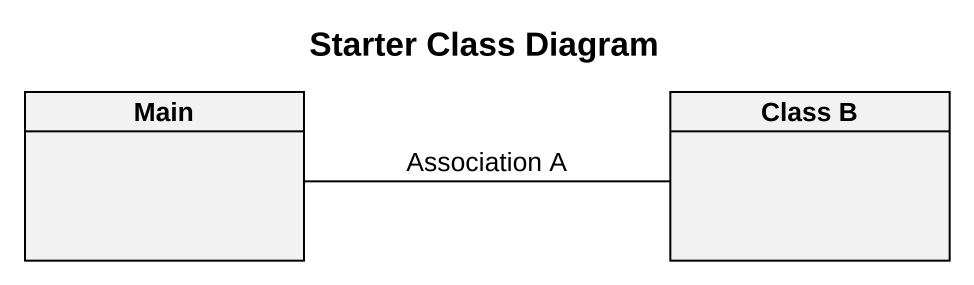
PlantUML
@startuml
title Starter Class Diagram
hide circle
hide empty members
class Main
class "Class B" as Class_B
Main -right- Class_B : Association A
@enduml
